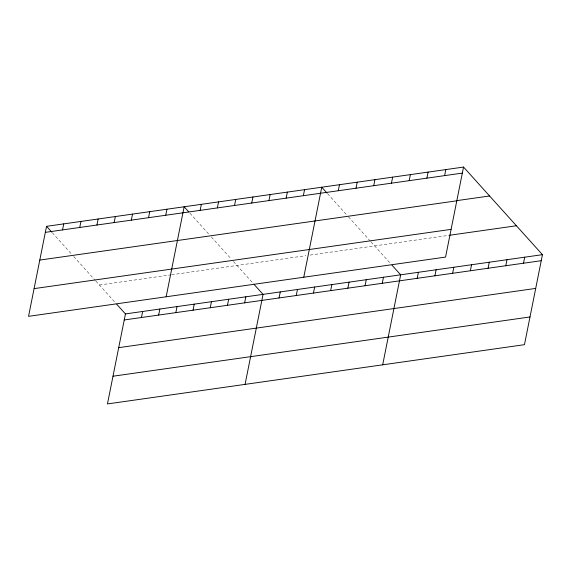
<?xml version="1.0" encoding="UTF-8"?>
<svg xmlns="http://www.w3.org/2000/svg" width="571" height="571" viewBox="0 0 571 571"><rect width="100%" height="100%" fill="white"/><g stroke="black" fill="none" stroke-linecap="round" stroke-linejoin="round"><path stroke-width="0.43" stroke-dasharray="2.85 2.14" d="M99.404 285.015L170.786 274.872M171.65 274.751L305.82 255.687M310.124 255.073L448.892 235.352M327.547 193.64L347.218 215.481M348.396 216.787L370.458 241.276M371.05 241.933L390.828 263.895M189.936 213.197L209.607 235.038M211.377 237.001L231.055 258.841M233.439 261.489L254.373 284.736M52.325 232.754L71.418 253.952M73.766 256.557L95.229 280.382M95.828 281.046L116.184 303.644"/><path stroke-width="0.86" d="M46.537 226.33L28.55 316.334L445.558 257.078L463.545 167.067L46.537 226.33L51.74 232.111M62.532 229.92L63.738 223.882M79.733 227.472L80.939 221.441M96.934 225.031L98.141 218.993M114.136 222.583L115.342 216.552M131.337 220.142L132.543 214.104M116.762 304.286L125.442 313.922L107.455 403.933L524.463 344.67L542.45 254.666L463.545 167.067M148.539 217.694L149.745 211.663M141.437 317.512L142.643 311.481M165.74 215.253L166.946 209.214M158.638 315.071L159.844 309.032M166.161 296.777L184.148 206.773L188.78 211.912M175.839 312.623L177.046 306.591M200.143 210.364L201.349 204.332M193.041 310.181L194.247 304.143M217.344 207.923L218.55 201.884M210.242 307.733L211.448 301.702M234.545 205.474L235.752 199.443M227.444 305.292L228.65 299.254M251.747 203.033L252.953 196.995M244.645 302.851L245.851 296.813M268.948 200.585L270.154 194.554M245.066 384.376L263.053 294.365L254.373 284.736M286.15 198.144L287.356 192.106M279.048 297.962L280.254 291.924M303.351 195.696L304.557 189.665M296.249 295.514L297.455 289.483M303.772 277.228L321.759 187.217L326.969 192.998M313.45 293.073L314.657 287.035M338.275 190.735L339.481 184.697M330.652 290.625L331.858 284.594M355.997 188.216L357.203 182.178M347.853 288.184L349.059 282.145M373.727 185.696L374.926 179.665M365.055 285.736L366.261 279.704M391.449 183.177L392.655 177.146M382.263 283.295L383.462 277.256M409.171 180.657L410.378 174.626M382.684 364.819L400.671 274.815L391.984 265.18M426.894 178.145L428.1 172.107M417.187 278.327L418.393 272.296M444.616 175.625L445.823 169.587M434.909 275.814L436.116 269.776M452.632 273.295L453.838 267.257M470.354 270.775L471.56 264.737M488.077 268.256L489.283 262.217M505.799 265.736L507.005 259.705M523.521 263.217L524.728 257.186M45.33 232.361L462.339 173.106M456.672 200.657L489.583 195.974M39.792 260.076L456.8 200.814M34.089 288.626L451.097 229.364M449.741 235.231L516.412 225.759M125.442 313.922L542.45 254.666M124.235 319.96L541.244 260.697M118.697 347.668L535.705 288.412M112.994 376.218L530.002 316.962"/></g></svg>
